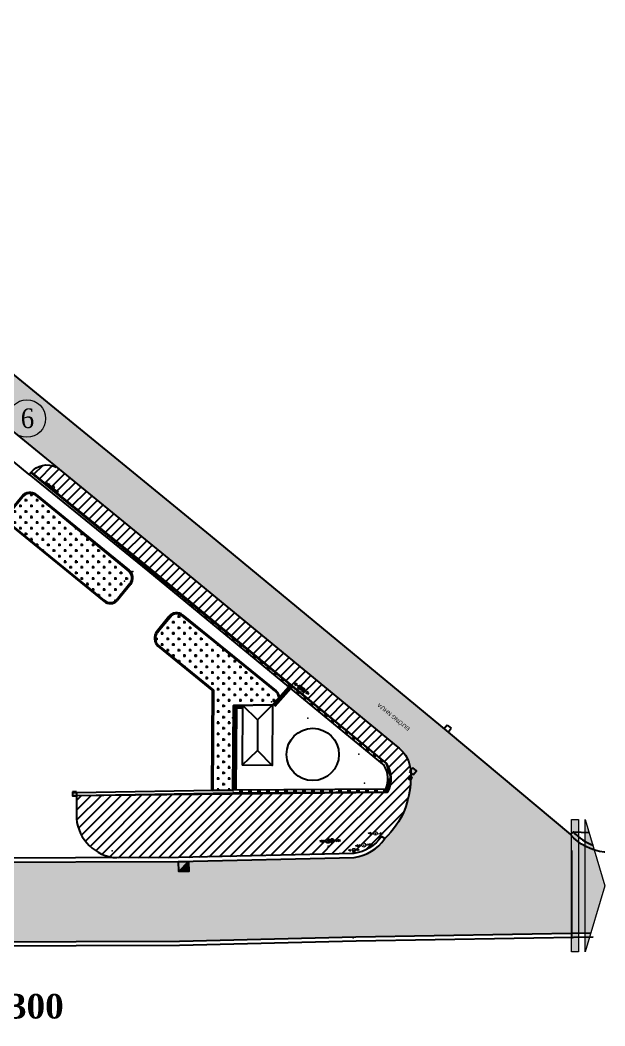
# Model space of a CAD drawing. Header units: millimetres. Extents: x 9937 to 183044, y 7127 to 109805.
# Drawn here: x 124590 to 183044, y 7127 to 107770 of the extents above; entities that cross this region are included whole.
import ezdxf

# ---------------------------------------------------------------- set-up
doc = ezdxf.new("R2010")
doc.units = ezdxf.units.MM
doc.header["$LTSCALE"] = 100
doc.linetypes.add('ACAD_ISO03W100', pattern=[30, 12, -18])
doc.layers.get('0').update_dxf_attribs({"lineweight": 9})
for name, color, linetype in [('0-khung', 7, 'Continuous'), ('BO VIA', 3, 'Continuous'), ('CAODO', 7, 'Continuous'), ('CHU', 2, 'Continuous'), ('GACH VIA HE', 3, 'Continuous'), ('HIEN', 7, 'Continuous'), ('LE DUONG', 1, 'Continuous')]:
    doc.layers.add(name, color=color, linetype=linetype)
for name, color, linetype, lineweight in [('CAY CAU', 91, 'Continuous', 15), ('CAYCO', 3, 'Continuous', 5), ('diem', 2, 'Continuous', 0)]:
    doc.layers.add(name, color=color, linetype=linetype, lineweight=lineweight)
doc.styles.add('1.5 mm Times New Roman', font='times.ttf', dxfattribs={"width": 0.9})
doc.styles.add('GHICHU', font='VHELVCN.TTF', dxfattribs={"height": 2})
doc.styles.add('MB', font='VHELVCN.TTF')

# ---------------------------------------------------------------- blocks, each defined once
blk = doc.blocks.new('DVHTHE')
for p, q in [((-1.40413291965558, 0.000902262214467), (-0.8739236121165561, 0.2357649939234818)), ((-0.3541329196555694, 0.000902262214467), (-1.40413291965558, 0.000902262214467)), ((-1.40413291965558, 0.000902262214467), (-0.8739236121165561, -0.2339604694945478)), ((0.3458670803444193, 0.000902262214467), (1.39586708034443, 0.000902262214467)), ((1.39586708034443, 0.000902262214467), (0.8656577728053775, 0.2357649939234818)), ((1.39586708034443, 0.000902262214467), (0.8656577728053775, -0.2339604694945478))]:
    blk.add_line(p, q)
blk.add_lwpolyline([(-0.3541329196555694, -0.3490977377855273), (0.3458670803444193, -0.3490977377855273), (0.3458670803444193, 0.3509022622144755), (-0.3541329196555694, 0.3509022622144755)], close=True)
blk.add_point((0, 0))
blk = doc.blocks.new('DTTTHE')
for p, q in [((-1.799869686285347, -0.0108289132192994), (-1.21730334590228, 0.1734619063078213)), ((-1.305023912707639, -0.0108289132192994), (-0.768955886871737, 0.1539952232540003)), ((1.305023912707667, -0.0108289132192994), (0.7689558868717655, 0.1539952232540003)), ((1.799869686285347, -0.0108289132192994), (1.21730334590228, 0.1734619063078213)), ((-1.799869686285347, -0.0108289132192994), (-1.21730334590228, -0.1951197327464058)), ((-0.4498696862853535, -0.0108289132192994), (-1.799869686285347, -0.0108289132192994)), ((-1.305023912707639, -0.0108289132192994), (-0.768955886871737, -0.1756530496925848)), ((0.4498696862853535, -0.0108289132192994), (1.799869686285347, -0.0108289132192994)), ((1.305023912707667, -0.0108289132192994), (0.7689558868717655, -0.1756530496925848)), ((1.799869686285347, -0.0108289132192994), (1.21730334590228, -0.1951197327464058))]:
    blk.add_line(p, q)
blk.add_circle((0, 0), 0.4499999999999993)
blk.add_point((0, 0))
blk = doc.blocks.new('DTHTHE')
for p, q in [((-1.59996547320236, -0.0052554967422367), (-0.9669112432924009, 0.2101706654078157)), ((1.59996547320236, -0.0052554967422367), (0.9669112432923725, 0.2101706654078157)), ((-0.3999654732023714, -0.0052554967422367), (-1.59996547320236, -0.0052554967422367)), ((-1.59996547320236, -0.0052554967422367), (-0.9669112432924009, -0.2206816588922749)), ((0.399965473202343, -0.0052554967422367), (1.59996547320236, -0.0052554967422367)), ((1.59996547320236, -0.0052554967422367), (0.9669112432923725, -0.2206816588922749))]:
    blk.add_line(p, q)
blk.add_circle((0, 0), 0.3999999999999986)
blk.add_point((0, 0))
blk = doc.blocks.new('DDTT1')
for p, q in [((-1.799869686248712, -0.0108289131894708), (-1.217303345911204, 0.1734619063790888)), ((-1.305023912689648, -0.0108289131894708), (-0.7689558868296446, 0.1539952233433723)), ((2.204763285233639, -0.0108289131894708), (1.668695259373635, 0.1539952233433723)), ((2.699609058792702, -0.0108289131894708), (2.117042718455195, 0.1734619063790888)), ((-1.799869686248712, -0.0108289131894708), (-1.217303345911204, -0.1951197327580303)), ((-0.4498696862719953, -0.0108289131894708), (-1.799869686248712, -0.0108289131894708)), ((-1.305023912689648, -0.0108289131894708), (-0.7689558868296446, -0.1756530497223139)), ((1.349609058815985, -0.0108289131894708), (2.699609058792702, -0.0108289131894708)), ((2.204763285233639, -0.0108289131894708), (1.668695259373635, -0.1756530497223139)), ((2.699609058792702, -0.0108289131894708), (2.117042718455195, -0.1951197327580303))]:
    blk.add_line(p, q)
for centre in [(0, 0), (0.8997393725439906, 0)]:
    blk.add_circle(centre, 0.4499999999999993)
for p in [(0, 0), (0.8997393725439906, 0)]:
    blk.add_point(p)
blk = doc.blocks.new('DDHT11')
for p, q in [((-0.6399861893150957, -0.0021021987777203), (-0.386764497263357, 0.0840682662092149)), ((0.9599585679825395, -0.0021021987777203), (0.7067368759308011, 0.0840682662092149)), ((-0.159986189333722, -0.0021021987777203), (-0.6399861893150957, -0.0021021987777203)), ((-0.6399861893150957, -0.0021021987777203), (-0.386764497263357, -0.088272663531825)), ((0.479958568001166, -0.0021021987777203), (0.9599585679825395, -0.0021021987777203)), ((0.9599585679825395, -0.0021021987777203), (0.7067368759308011, -0.088272663531825))]:
    blk.add_line(p, q)
for centre in [(0, 0), (0.319972378667444, 0)]:
    blk.add_circle(centre, 0.1599999999999995)
for p in [(0, 0), (0.319972378667444, 0)]:
    blk.add_point(p)
blk = doc.blocks.new('evtrter')
at = {"layer": 'diem'}
blk.add_point((457388.7079036913, -1670632.699559962), dxfattribs=at)
at = {"layer": 'GACH VIA HE'}
for p, q in [((445994.6312547059, -1663689.166590327), (447218.6149865482, -1662164.877146375)), ((448486.1398167661, -1662032.869735587), (457795.3099318443, -1669605.204225081)), ((448549.242407454, -1661955.293559808), (457858.4125225321, -1669527.628049302)), ((457926.9881296908, -1670869.567978306), (456593.3038774898, -1672517.54306729)), ((458004.7216312502, -1670932.476663996), (456667.0574554362, -1672585.369569892))]:
    blk.add_line(p, q, dxfattribs=at)
for points in [[(447140.8843808189, -1662101.964882444), (445916.89775315, -1663626.257904632)], [(446028.8757501556, -1665061.380345116), (455341.6069586416, -1672641.16043085)], [(455399.6968317283, -1672559.473944443), (446092.5624270135, -1664984.279281059)]]:
    blk.add_lwpolyline(points, dxfattribs=at)
for centre, radius, start, end in [((447918.2165005766, -1662731.055317598), 1000, 50.87414729215566, 141.0172154159501), ((447918.2165005766, -1662731.055317598), 900, 50.87414729215566, 141.0172154159501), ((446779.6987799651, -1664280.86617233), 1083.022435599559, 142.812361840521, 226.1107704100704), ((446780.2217683557, -1664281.022344373), 983.588170289463, 143.0060087401849, 225.642482182682), ((457227.3866156548, -1670303.389807092), 900, 321.0172154159502, 50.87414729215566), ((457227.3866156548, -1670303.389807092), 1000, 321.0172154159502, 50.87414729215566), ((455972.8608257792, -1671865.584157861), 999.9999999999275, 230.4427521099758, 313.9632335004259), ((455972.8608257792, -1671865.584157861), 899.9999999999275, 230.4427521099758, 313.5811429411888)]:
    blk.add_arc(centre, radius, start, end, dxfattribs=at)

msp = doc.modelspace()

# ---------------------------------------------------------------- hatches: boundary and pattern name
at = {"layer": 'BO VIA'}
h = msp.add_hatch(dxfattribs=at)
h.set_pattern_fill('AR-SAND', color=253, scale=44, style=0)
h.set_pattern_definition([(37.5, (-322361.6668058929, 1722250.069294074), (-70.4013770232981, 2153.418244249106), [0, -1698.752, 0, -1899.92, 0, -1816.1]), (7.499999999999999, (-322361.6668058929, 1722250.069294074), (1977.902445807212, 3154.030442500759), [0, -916.432, 0, -1531.112, 0, -586.7399999999999]), (327.5, (-323736.3148058928, 1722250.069294074), (3480.366429062416, 6.323612585600861), [0, -558.8, 0, -2011.68, 0, -2626.36]), (317.5, (-323736.3148058928, 1722250.069294074), (3359.648390878108, 980.8890223317511), [0, -279.4, 0, -1318.768, 0, -1508.76])])
h.paths.add_polyline_path([(98580.53283321648, 87480.9768493378), (119698.9112234845, 69990.46744665992), (140910.9928457882, 52667.78147583478), (162335.4498863198, 35029.43479826138, -0.1157157580870133), (163291.1343570807, 33898.35300872452, -0.1383604153416162), (163630.0176239893, 31726.46229260811, -0.079783906374194), (163019.0315728514, 28723.48816462839, -0.0983745176155972), (161045.7386053276, 25863.20057628909, -0.2164462790111767), (157981.2426257123, 23991.85389796202), (140413.9787755097, 23560.79611127964), (119843.3064036565, 23506.91501100105), (98996.94475182291, 23613.77413837006), (62558.66646833333, 23275.81447444321), (53216.24194138503, 23149.12998565077), (31022.71455399215, 22715.68782534473, -0.2020653777913407), (29180.16687616764, 23532.3120076363), (31654.25457568781, 28371.43951729336, -0.0227819444043218), (34060.41095794167, 31697.45522153168), (37409.8201340941, 36003.18015118549), (40477.71308032022, 39505.45339452941), (45582.11235543992, 45214.18714549462), (59000.17789995344, 59643.39921834087), (72462.40658821038, 73836.76681550639, -0.2566994672691996), (76021.20302917069, 74610.88559884136), (80587.33915142354, 70310.78456356958), (83655.01243177718, 73778.3571476352), (82898.25133442941, 74663.80637405557), (95076.49862250278, 87225.01933255394, -0.3570558508103294)], flags=16)
edge = h.paths.add_edge_path()
edge.add_line((9936.960591270705, 19140.06883670971), (11321.35000797757, 14486.31528983358))
edge.add_line((11321.35000797757, 14486.31528983358), (14588.87713927822, 14535.72465967317))
edge.add_line((14588.87713927822, 14535.72465967317), (31144.506719117, 14716.54088409315))
edge.add_line((31144.506719117, 14716.54088409315), (53348.58422184136, 15150.18908943981))
edge.add_line((53348.58422184136, 15150.18908943981), (62650.00023585354, 15276.31749745412))
edge.add_line((62650.00023585354, 15276.31749745412), (99013.53956677951, 15613.58396862098))
edge.add_line((99013.53956677951, 15613.58396862098), (119833.2796224562, 15506.86130457348))
edge.add_line((119833.2796224562, 15506.86130457348), (140522.589747956, 15561.053154669))
edge.add_line((140522.589747956, 15561.053154669), (158160.7096339884, 15993.84957542969))
edge.add_line((158160.7096339884, 15993.84957542969), (181622.9563332359, 16396.09424530016))
edge.add_line((181622.9563332359, 16396.09424530016), (183037.5699387886, 21151.44920890522))
edge.add_line((183037.5699387886, 21151.44920890522), (181972.4431422619, 24731.97181864898))
edge.add_arc((183705.2329887132, 30005.11986179557), 5550.554110798805, 222.3725409085557, 251.8091492645286, ccw=False)
edge.add_line((179604.60341328, 26264.33277590201), (167362.8415292576, 36529.76851778594))
edge.add_line((167362.8415292576, 36529.76851778594), (143601.5712274806, 56193.79749570624))
edge.add_line((143601.5712274806, 56193.79749570624), (122498.617517494, 73453.37167104823))
edge.add_line((122498.617517494, 73453.37167104823), (96388.28446533263, 94831.6235620163))
edge.add_line((96388.28446533263, 94831.6235620163), (95981.6693345051, 97301.35110467742))
edge.add_line((95981.6693345051, 97301.35110467742), (99972.03884671931, 102746.3981344574))
edge.add_line((99972.03884671931, 102746.3981344574), (102605.0241077911, 105516.1703359059))
edge.add_line((102605.0241077911, 105516.1703359059), (100163.752591066, 107769.8967999352))
edge.add_line((100163.752591066, 107769.8967999352), (94796.99152073899, 102124.3256512603))
edge.add_line((94796.99152073899, 102124.3256512603), (93123.82201968343, 100349.039527744))
edge.add_line((93123.82201968343, 100349.039527744), (90862.32733775792, 99504.53505516634))
edge.add_line((90862.32733775792, 99504.53505516634), (88222.00302591699, 101710.6031700817))
edge.add_line((88222.00302591699, 101710.6031700817), (71999.19443597196, 84850.27692186063))
edge.add_line((71999.19443597196, 84850.27692186063), (68162.07122468046, 80955.55662041808))
edge.add_line((68162.07122468046, 80955.55662041808), (47746.87694204371, 58893.47218842571))
edge.add_line((47746.87694204371, 58893.47218842571), (23088.49063164386, 32893.13091046666))
edge.add_line((23088.49063164386, 32893.13091046666), (14821.23283526057, 22940.19848268875))
edge.add_line((14821.23283526057, 22940.19848268875), (14484.71391649556, 22535.0641393899))
edge.add_line((14484.71391649556, 22535.0641393899), (10930.91114544519, 22481.32589999493))
edge.add_line((10930.91114544519, 22481.32589999493), (9936.960591270705, 19140.06883670971))
h = msp.add_hatch(dxfattribs=at)
h.set_pattern_fill('ANSI31', color=253, scale=222, style=0)
h.set_pattern_definition([(45, (-322361.6668058929, 1722250.069294074), (-498.4042147193378, 498.404214719338), [])])
h.paths.add_polyline_path([(163019.0315728516, 28723.48816462886, 0.079783906374181), (163630.0176239893, 31726.46229260811), (163401.62107097, 31828.12356694229), (163523.6146002185, 32102.19943028921), (163655.715316194, 32043.40026303218, 0.0260762323065462), (163651.2750836908, 32465.30109157343), (163520.4607749017, 32571.02655859129), (163629.0200595602, 32705.3471550059, 0.0770339967350713), (163291.1343570809, 33898.35300872405, 0.1157157580870539), (162335.4498863198, 35029.43479826138), (140910.9928458058, 52667.78147582011), (128196.5786620814, 63050.91162444651, 0.3318342538169308), (125690.4048053759, 62543.3197025035), (137542.9118838654, 52890.12272979901), (151611.6634462165, 41296.14880053257), (161214.1873004691, 33393.87611291558, -0.2599648662560367), (161329.6745719277, 30525.80503813061), (136130.2591607638, 30247.72321518394), (130230.8440383092, 30154.65588237368), (130216.7604450054, 30154.43328920403), (130216.7604450054, 27878.71786433109, 0.3682886376959183), (134234.8143617105, 23944.54507762403), (140404.1667050927, 23960.67574721738), (157951.4756293098, 24391.2438886466, 0.2151837874750819), (160714.7627665832, 26087.82246774226), (161045.7386053275, 25863.20057628886, 0.0983745176156176)])
edge = h.paths.add_edge_path(flags=16)
edge.add_ellipse((155368.7164274125, 25635.62279613339), major_axis=(-3.432224003985049, 207.3315929362305), ratio=0.9999999999713453, start_angle=-88.16387362161458, end_angle=91.8361263037769, ccw=False)
edge.add_ellipse((155783.1915729511, 25645.79300476564), major_axis=(-2.368268879784498, 207.3464754790904), ratio=0.9999999999713457, start_angle=269.37231121917404, end_angle=449.3723111446304, ccw=False)
edge.add_ellipse((155783.1915729511, 25645.79300476564), major_axis=(-2.368268879784498, 207.3464754790904), ratio=0.9999999999713457, start_angle=92.13013760824339, end_angle=269.37231121917404, ccw=False)
edge.add_ellipse((155368.7164274125, 25635.62279613339), major_axis=(-3.432224003985049, 207.3315929362305), ratio=0.9999999999713453, start_angle=91.8361263037769, end_angle=269.0782999147724, ccw=False)
edge = h.paths.add_edge_path(flags=16)
edge.add_ellipse((152567.1134327409, 40998.6551806191), major_axis=(-144.0476969158887, 114.9961887120501), ratio=0.9999999999258097, start_angle=181.3414866514301, end_angle=539.8358572903925, ccw=False)
edge.add_ellipse((152857.5315117306, 40771.65445386968), major_axis=(-146.3755025644337, 112.0181889430401), ratio=0.9999999999248143, start_angle=360.1665058740468, end_angle=718.6608765130093, ccw=False)
at = {"layer": 'CAYCO'}
for points in [[(180394.199462974, 27773.02196515491), (179720.6013769887, 27773.02196515491), (179720.6013769887, 14529.87645265576), (180394.199462974, 14529.87645265576)], [(181067.7975489593, 27773.02196515491), (181067.7975489593, 14529.876452656), (183037.5699387886, 21151.44920890522)]]:
    msp.add_hatch(color=253, dxfattribs=at).paths.add_polyline_path(points)
at = {"layer": 'GACH VIA HE'}
h = msp.add_hatch(dxfattribs=at)
h.set_pattern_fill('CROSS', color=66, scale=88, style=0)
h.set_pattern_definition([(0, (-266683.5577113105, 1723272.247172188), (558.8, 558.8), [279.4, -838.2]), (90, (-266543.8577113105, 1723132.547172188), (-558.8, 558.8), [279.4, -838.2])])
h.paths.add_polyline_path([(126124.4730108734, 60217.19955848669, 0.4149451088751719), (124856.9481806524, 60085.19214769499), (123632.9644488131, 58560.90270374715, 0.3770533326484696), (123730.8956211203, 57265.79001301526), (133048.1335261277, 49682.3719826776, 0.3754224686723586), (134231.6370715968, 49732.5262267841), (135565.3213237981, 51380.50131576834, 0.4134823940884002), (135433.6431259518, 52644.8650689926)])
h = msp.add_hatch(dxfattribs=at)
h.set_pattern_fill('CROSS', color=66, scale=88, style=0)
h.set_pattern_definition([(0, (-322361.6668058929, 1722250.069294074), (558.8, 558.8), [279.4, -838.2]), (90, (-322221.9668058929, 1722110.369294074), (-558.8, 558.8), [279.4, -838.2])])
edge = h.paths.add_edge_path()
edge.add_line((150440.9646883868, 39956.14505986543), (150340.8780286581, 40490.43011780455))
edge.add_line((150340.8780286581, 40490.43011780455), (140798.3153214724, 48160.58081336016))
edge.add_arc((140234.4731017096, 47459.09528164006), 899.9999999997788, 51.20826712532611, 120.9374773113857)
edge.add_line((139771.7809376234, 48231.05121386214), (138310.8878558387, 46500.98400891106))
edge.add_arc((139018.7548992635, 45903.25112107676), 926.4773911789317, 139.8217821520497, 228.8267087708136)
edge.add_line((138408.8190281463, 45205.87131817872), (143914.1975055439, 40724.9739927072))
edge.add_line((143914.1975055439, 40724.9739927072), (143855.2659095057, 30669.62784065982))
edge.add_line((143855.2659095057, 30669.62784065982), (145855.4851914245, 30701.18267613137))
edge.add_line((145855.4851914245, 30701.18267613137), (145905.26997206, 39195.83132046857))
edge.add_line((145905.26997206, 39195.83132046857), (149830.3844549599, 39265.44666708796))
edge.add_line((149830.3844549599, 39265.44666708796), (150440.9646883867, 39956.14505986567))
at = {"layer": 'HIEN'}
h = msp.add_hatch(color=256, dxfattribs=at)
h.dxf.hatch_style = 1
h.paths.add_polyline_path([(163630.0176239893, 31726.46229260811), (163752.0111530401, 32000.53815607796), (163523.6146002185, 32102.19943028945), (163401.62107097, 31828.12356694229)])
h = msp.add_hatch(color=256, dxfattribs=at)
h.dxf.hatch_style = 1
h.paths.add_polyline_path([(141438.2080414257, 22585.62719755294), (141413.6778655042, 23585.32628733665), (140438.5089517542, 22561.09702115087)])

# ---------------------------------------------------------------- linework, layer by layer
at = {"layer": 'BO VIA'}
for points in [[(102605.0241077911, 105516.1703359059), (99972.0388467192, 102746.3981344572), (95981.6693345051, 97301.35110467742), (96388.28446533263, 94831.6235620163), (122498.617517494, 73453.37167104823), (143601.5712274715, 56193.79749571368), (167362.8415292544, 36529.7685177885), (179604.60341328, 26264.33277590201)], [(181632.9409709885, 16396.2654252972), (158160.7096339903, 15993.84957542992), (140522.5897479561, 15561.053154669), (119833.2796224676, 15506.86130457348), (99013.53956676798, 15613.58396862098), (62650.0002358373, 15276.31749745388), (53348.58422182279, 15150.18908943957), (31144.50671911414, 14716.54088409315), (14588.87713931675, 14535.72465967363), (11321.35000797757, 14486.31528983358)], [(181877.9137509092, 16000.4065398944), (158169.0441467716, 15593.93368372018), (140528.0202964683, 15161.06600696896), (119832.7782833389, 15106.85861923219), (99014.36930758704, 15213.57446002751), (62654.56692410086, 14876.34264857811), (53355.20133584563, 14750.24204460811), (31150.59632730333, 14316.58353709965), (14594.08530037373, 14135.75768579519), (11439.82190342305, 14088.06101471348)]]:
    msp.add_lwpolyline(points, dxfattribs=at)
for points in [[(83548.58054487885, 73902.8879041064), (82898.25133442937, 74663.80637405557), (95076.49862250278, 87225.01933255394, -0.3570558508102576), (98580.5328332159, 87480.97684933829), (119698.9112234822, 69990.46744666179), (140910.9928457969, 52667.78147582756), (162335.4498863198, 35029.43479826138, -0.1157157580870133), (163291.1343570807, 33898.35300872452, -0.1383604153416163), (163630.0176239893, 31726.46229260811, -0.079783906374194), (163019.0315728514, 28723.48816462839, -0.0983745176156037), (161045.7386053275, 25863.20057628886, -14.3619057665111)], [(183043.8310050724, 24499.11674777721), (182991.9567936306, 24500.58645682526, -0.1774259531962985), (179604.60341328, 26264.33277590201), (179900.1147796746, 26533.91213766928, 0.1186318594691509), (181895.9553228328, 25182.80486004008, 0.1186318594691509)]]:
    msp.add_lwpolyline(points, format="xyb", dxfattribs=at)
at = {"layer": 'BO VIA', "color": 253}
msp.add_lwpolyline([(125656.8594261566, 62504.93668260053, -0.3384628379746535), (128196.5786620816, 63050.91162444651, -1.059698927800778)], format="xyb", dxfattribs=at)
at = {"layer": 'BO VIA'}
msp.add_lwpolyline([(53208.43138451629, 23549.0537223455), (31022.81183739717, 23115.76600303198, -0.201203303928724), (29471.51741988782, 23806.38291209773), (29180.16687616764, 23532.3120076363, 0.2020653777913407), (31022.71455399215, 22715.68782534473), (53216.24194138323, 23149.12998565077), (62558.66646832681, 23275.81447444321), (98996.94475181226, 23613.77413837006), (119843.3064036948, 23506.91501100105), (140413.9787754986, 23560.7961112794), (157981.2426257123, 23991.85389796202, 0.2164462790111653), (161045.7386053275, 25863.20057628886), (160714.7627665832, 26087.82246774226, -0.2151837874750819), (157951.4756293098, 24391.2438886466), (140404.1667050907, 23960.67574721738), (119843.8077428233, 23906.9176963421), (98996.1150109932, 24013.78364696331), (62554.09978006326, 23675.78932331898)], format="xyb", close=True, dxfattribs=at)
at = {"layer": 'BO VIA', "color": 253}
msp.add_lwpolyline([(179720.6013769887, 24690.88429021021), (179720.6013769887, 15887.35306625115)], dxfattribs=at)
at = {"layer": 'CAODO', "color": 253}
for points in [[(125499.5813310322, 62311.82555671944), (125689.0312982396, 62544.43834641925)], [(161235.4365865089, 30675.0508924087), (161639.971345161, 32061.36647048197), (161214.1873004691, 33393.87611291558), (125656.8594261566, 62504.93668260053)], [(129816.1159740012, 30178.04507308942), (161329.6745719277, 30525.80503813061)]]:
    msp.add_lwpolyline(points, dxfattribs=at)
msp.add_lwpolyline([(130216.7604450054, 30137.25110957585), (130216.7604450054, 27878.71786433109, 0.3682886376959254), (134234.8143617106, 23944.54507762403, 5.410127677784358)], format="xyb", dxfattribs=at)
at = {"layer": 'CAY CAU', "color": 253}
msp.add_circle((125261.9840316692, 67898.8338462098), 1874.283598811728, dxfattribs=at)
at = {"layer": 'CAYCO', "color": 253}
msp.add_lwpolyline([(180394.199462974, 14529.87645265576), (179720.6013769887, 14529.87645265576), (179720.6013769887, 27773.02196515491), (180394.199462974, 27773.02196515491)], close=True, dxfattribs=at)
msp.add_lwpolyline([(181067.7975489593, 14529.87645265576), (181067.7975489593, 27773.02196515491), (183037.5699387886, 21151.44920890522), (181067.7975489593, 14529.87645265576)], dxfattribs=at)
at = {"layer": 'diem'}
for p in [(127961.1504799648, 61132.70839213742), (143601.5712274715, 56193.79749571368), (134337.9291970999, 53667.38418382732), (135843.2907194492, 52603.01143130264), (137542.9118838521, 52890.12272980995), (140910.9928457969, 52667.78147582756), (151611.6634462165, 41296.14880053257), (153001.2491705116, 40656.24606156838), (149704.9645048241, 39557.45103927632), (149830.3844549599, 39265.44666708796), (145905.26997206, 39195.83132046857), (145815.0476230317, 37946.17939785007), (153355.3028156838, 37929.54713858105), (167362.8415292544, 36529.7685177885), (158441.4321983802, 34316.47740470036), (162335.4498863198, 35029.43479826138), (161214.1873004691, 33393.87611291558), (163291.1343570807, 33898.35300872452), (149794.7745227028, 33189.41584066348), (164223.6233256628, 32645.60823914432), (159009.5303386613, 31416.42434147164), (161639.971345161, 32061.36647048197), (163598.4359460109, 31933.29458601307), (163630.0176239893, 31726.46229260811), (163754.811962451, 32006.83057376998), (145859.0593929215, 30401.20173301292), (161329.6745719277, 30525.80503813061), (129816.8038557508, 30131.3581748989), (163019.0315728514, 28723.48816462839), (179604.60341328, 26264.33277590201), (159158.0918867817, 25233.76283853431), (161045.7386053275, 25863.20057628886), (133802.6202875172, 24659.07337333751), (155380.1626069353, 25099.7540450478), (140413.9787754986, 23560.7961112794), (157981.2426257123, 23991.85389796202), (157892.2184143102, 15946.74882154469)]:
    msp.add_point(p, dxfattribs=at)
at = {"layer": 'GACH VIA HE'}
for p, q in [((138310.8878558387, 46500.98400891106), (139534.871587681, 48025.27345286263)), ((140802.396417899, 48157.2808636506), (150111.5665329771, 40584.94637415674)), ((140865.4990085868, 48234.85703942971), (150174.6691236649, 40662.52254993561))]:
    msp.add_line(p, q, dxfattribs=at)
at = {"layer": 'GACH VIA HE', "color": 253}
msp.add_lwpolyline([(150440.9646883868, 39956.14505986543), (150340.8780286581, 40490.43011780455), (140798.3153214724, 48160.58081336016, 0.3140002674010357), (139771.7809376234, 48231.05121386214), (138310.8878558387, 46500.98400891106, 0.4091358959708428), (138408.8190281463, 45205.87131817872), (143914.1975055439, 40724.9739927072), (143855.2659095057, 30669.62784065982), (145855.4851914245, 30701.18267613137), (145905.26997206, 39195.83132046857), (149830.3844549599, 39265.44666708796), (150440.9646883867, 39956.14505986567)], format="xyb", dxfattribs=at)
at = {"layer": 'GACH VIA HE'}
for points in [[(139457.1409819517, 48088.18571679363), (138233.1543542827, 46563.89269460574)], [(138345.1323512884, 45128.77025412186), (143913.4453271674, 40596.63173741684)], [(143914.1975055439, 40724.9739927072), (138408.8190281463, 45205.87131817872)], [(143755.2526909313, 30670.20647380525), (143813.432108593, 40726.16483336734)], [(143855.2659095057, 30669.62784065982), (143913.4453271674, 40725.5862002219)]]:
    msp.add_lwpolyline(points, dxfattribs=at)
for centre, radius, start, end in [((140234.4731017094, 47459.09528163983), 1000, 50.87414729174774, 141.0172154143188), ((140234.4731017094, 47459.09528163983), 900, 50.87414729174774, 141.0172154143188), ((139095.955381098, 45909.28442690778), 1083.022435599559, 142.8123618374634, 226.1107704105422), ((139096.4783694885, 45909.12825486553), 983.588170289463, 143.0060087349379, 225.6424821783538), ((149543.6432167875, 39886.76079214551), 900, 4.421526907921125, 50.87414729174774), ((149543.6432167875, 39886.76079214551), 1000, 357.5964849177495, 50.87414729174774)]:
    msp.add_arc(centre, radius, start, end, dxfattribs=at)
at = {"layer": 'HIEN'}
for p, q in [((125499.5813310378, 62311.82555672596), (137352.7902884757, 52658.05694351601)), ((137352.7902884757, 52658.05694351601), (151420.8733920824, 41064.6338867722)), ((151420.8733920824, 41064.6338867722), (160983.5135457209, 33195.1828822291)), ((148321.4118244034, 37738.86538987817), (149830.3844549599, 39265.44666708796)), ((149830.3844549599, 39265.44666708796), (149794.7745227028, 33189.41584066348)), ((146830.0210602769, 39212.2325918104), (146794.8260435365, 33206.99770683446)), ((146830.0210602769, 39212.2325918104), (148321.4118244034, 37738.86538987817)), ((148321.4118244649, 37738.86538997712), (148303.5912163654, 34698.18101336947)), ((167288.2598488621, 37232.93106858712), (166973.9694136776, 36844.05895291153)), ((166973.9694136776, 36844.05895291153), (167362.8415292544, 36529.7685177885)), ((167288.2598488621, 37232.93106858712), (167677.1319644387, 36918.64063346433)), ((167362.8415292544, 36529.7685177885), (167677.1319644387, 36918.64063346433)), ((146794.8260435365, 33206.99770683446), (148303.5912163654, 34698.18101336947)), ((148303.5912163654, 34698.18101336947), (149794.7745227028, 33189.41584066348)), ((149794.7745227028, 33189.41584066348), (146794.8260435365, 33206.99770683446)), ((163834.7512100859, 32959.89867426711), (163520.4607749017, 32571.02655859129)), ((163909.3328904785, 32256.7361234685), (163520.4607749017, 32571.02655859129)), ((164223.6233256628, 32645.60823914432), (163834.7512100859, 32959.89867426711)), ((163884.5777259058, 32238.73634845368), (164223.6233256628, 32645.60823914432)), ((163630.0176239893, 31726.46229260811), (163523.6146002185, 32102.19943028945)), ((130210.8675103901, 30537.20769892936), (129810.9109211355, 30531.3147642524)), ((129810.9109211355, 30531.3147642524), (129816.8038557508, 30131.3581748989)), ((130210.8675103901, 30537.20769892936), (130216.7604450054, 30137.25110957585)), ((145855.4851914245, 30701.18267613137), (130226.1119206772, 30454.61855861638)), ((161137.6381545371, 30824.26807012805), (145855.4851914245, 30701.18267613137)), ((130216.7604450054, 30137.25110957585), (129816.8038557508, 30131.3581748989)), ((140438.5089517539, 22561.09702115087), (141413.6778655044, 23585.32628733688))]:
    msp.add_line(p, q, dxfattribs=at)
at = {"layer": 'HIEN', "linetype": 'ACAD_ISO03W100', "ltscale": 0.3}
for p, q in [((137447.8510861638, 52774.08983666287), (151516.2684191494, 41180.39134365226)), ((151516.2684191494, 41180.39134365226), (161099.1270398815, 33294.30185932387)), ((161235.4365865089, 30675.0508924087), (145857.2722921731, 30551.19220457203))]:
    msp.add_line(p, q, dxfattribs=at)
at = {"layer": 'HIEN'}
msp.add_lwpolyline([(125689.0312982396, 62544.43834641925), (137542.9118838521, 52890.12272980995), (151611.6634462165, 41296.14880053257), (161214.1873004691, 33393.87611291558, -0.2599648662560367), (161329.6745719277, 30525.80503813061), (145859.0593929215, 30401.20173301292), (130230.8440383092, 30154.65588237368)], format="xyb", dxfattribs=at)
for points in [[(151420.8733920824, 41064.6338867722), (149830.3844549599, 39265.44666708796), (145905.26997206, 39195.83132046857), (145855.4851914245, 30701.18267613137)], [(151652.6644759696, 40873.88441287842), (150059.1863740947, 39071.31580057601)], [(146828.2623840103, 38912.1542196211), (146203.5476352159, 38901.07435582136), (146155.5045056474, 30703.59908929537)], [(130226.1119206949, 30454.61855861661), (129812.1373575654, 30448.07587504876)], [(129816.5570646333, 30148.10801858525), (130230.8440383092, 30154.65588237368)], [(179900.1147796746, 26533.91213766928), (181449.4637141363, 26490.01571815554)]]:
    msp.add_lwpolyline(points, dxfattribs=at)
at = {"layer": 'HIEN', "linetype": 'ACAD_ISO03W100', "ltscale": 0.15, "const_width": 300}
msp.add_lwpolyline([(151533.2569606086, 40965.28634777269), (149944.785414558, 39168.38123388146)], dxfattribs=at)
at = {"layer": 'HIEN', "linetype": 'ACAD_ISO03W100', "ltscale": 0.3, "const_width": 300}
msp.add_lwpolyline([(146829.1417222732, 39062.19340570387), (146054.4088036379, 39048.45283814497), (146005.4826154433, 30700.30358274398)], dxfattribs=at)
at = {"layer": 'HIEN'}
for points in [[(163401.62107097, 31828.12356694229), (163523.6146002185, 32102.19943028945), (163752.0111530401, 32000.53815607796), (163630.0176239893, 31726.46229260811)], [(140413.9787754986, 23560.7961112794), (141413.6778655044, 23585.32628733688), (141438.2080414257, 22585.62719755317), (140438.5089517539, 22561.09702115087)]]:
    msp.add_lwpolyline(points, close=True, dxfattribs=at)
at = {"layer": 'HIEN', "linetype": 'ACAD_ISO03W100', "ltscale": 0.3}
msp.add_arc((158700.1970097573, 31856.28577286727), 2796.918939536646, 335.0179486785565, 30.94018413441762, dxfattribs=at)
at = {"layer": 'HIEN'}
msp.add_arc((158700.1970098588, 31856.28577283793), 2646.918939536531, 337.0520986583571, 30.38661824879598, dxfattribs=at)
at = {"layer": 'LE DUONG', "color": 253}
msp.add_lwpolyline([(125499.5813310378, 62311.82555672596), (122398.0774685692, 64837.82511927164)], dxfattribs=at)
msp.add_circle((153846.2390220633, 34288.64601544058), 2618.535426068555, dxfattribs=at)

# ---------------------------------------------------------------- block references
for name, p, xscale, yscale, zscale, rotation in [('DTHTHE', (127844.5065020696, 60989.99173289327), 460.7999998743195, 460.7999999523163, 460.8, 320.7404731521468), ('DTHTHE', (160117.2804543044, 26382.92467131606), 460.7999998967135, 460.7999999523163, 460.8, 356.2954523084495), ('DTTTHE', (158951.0017845401, 25223.18648884748), 460.7999999973714, 460.7999999523163, 460.7999999973714, 4.302540016784069), ('DVHTHE', (157941.3539889212, 24725.15344321099), 383.9999999524274, 384, 384.0000000000001, 2.414532971434232)]:
    msp.add_blockref(name, p, dxfattribs=dict(xscale=xscale, yscale=yscale, zscale=zscale, rotation=rotation))
at = {"layer": 'CHU', "color": 253}
msp.add_blockref('evtrter', (-322361.6668058929, 1722250.069294074), dxfattribs=at)
at = {"layer": 'HIEN'}
for name, p, xscale, yscale, zscale, rotation in [('DDHT11', (152567.1134327409, 40998.6551806191), 1152.000000085566, 1152, 1152, 321.9875974669111), ('DDTT1', (155368.7164274125, 25635.62279613339), 460.7999999390486, 460.7999999523163, 460.7999999999998, 1.405616552823715)]:
    msp.add_blockref(name, p, dxfattribs=dict(at, xscale=xscale, yscale=yscale, zscale=zscale, rotation=rotation))

# ---------------------------------------------------------------- texts
at = {"layer": '0-khung', "style": '1.5 mm Times New Roman', "width": 0.9}
msp.add_text('6', height=1966.449623039999, dxfattribs=at).set_placement((124656.5819886238, 66947.75236398331))
at = {"layer": 'CHU', "insert": (100820.4578779736, 8725.677378364373), "char_height": 2459.694429556296, "width": 77517.49317693285, "attachment_point": 5, "style": 'MB'}
msp.add_mtext('{\\fTimes New Roman|b1|i0|c0|p18;MẶT BẰNG TỔNG THỂ TL 1/300}', dxfattribs=at)
at = {"layer": 'LE DUONG', "insert": (163338.453874088, 36617.8980166677), "char_height": 400, "attachment_point": 1, "rotation": 140.8101271243544, "style": 'GHICHU'}
msp.add_mtext('{\\fArial|b0|i0|c0|p34;ĐƯỜNG NHỰA}', dxfattribs=at)

doc.saveas('drawing.dxf')
